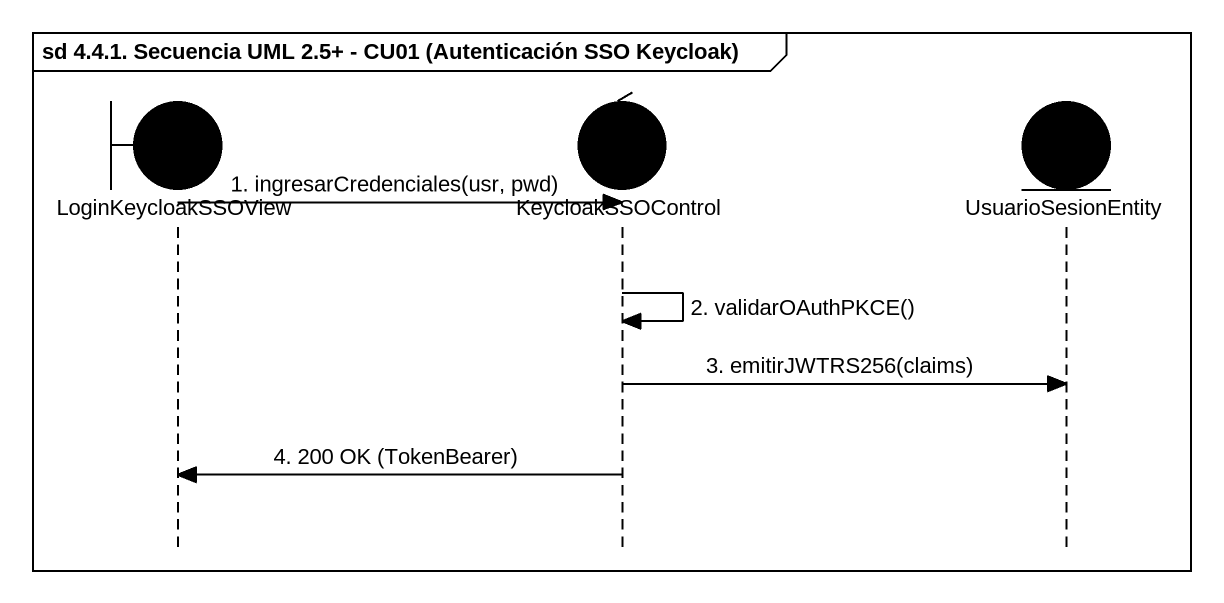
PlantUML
@startuml
mainframe sd 4.4.1. Secuencia UML 2.5+ - CU01 (Autenticación SSO Keycloak)
hide footbox
boundary LoginKeycloakSSOView #000000
control KeycloakSSOControl #000000
entity UsuarioSesionEntity #000000

LoginKeycloakSSOView -> KeycloakSSOControl : 1. ingresarCredenciales(usr, pwd)
KeycloakSSOControl -> KeycloakSSOControl : 2. validarOAuthPKCE()
KeycloakSSOControl -> UsuarioSesionEntity : 3. emitirJWTRS256(claims)
KeycloakSSOControl -> LoginKeycloakSSOView : 4. 200 OK (TokenBearer)
@enduml
